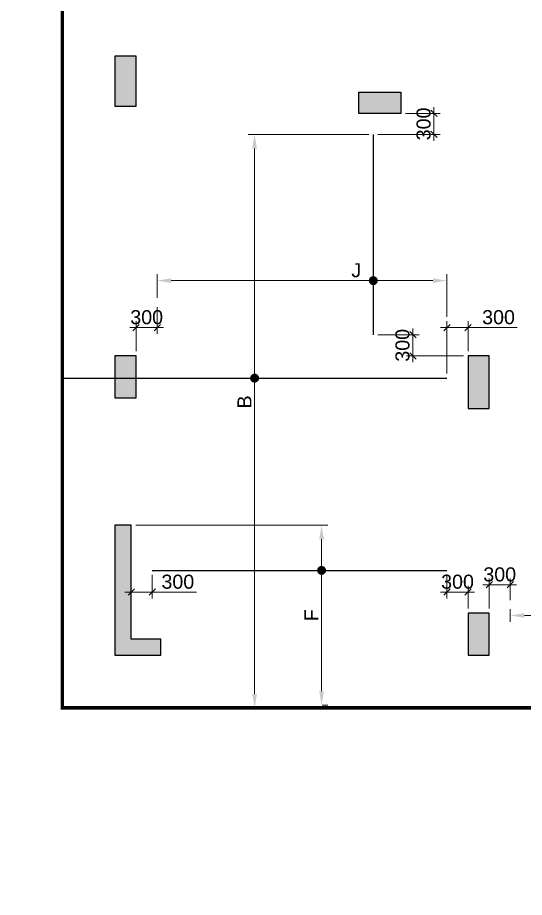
# Model space of a CAD drawing. Header units: millimetres. Extents: x 1123469 to 1883119, y -126924 to 196924.
# Drawn here: x 1614465 to 1621671, y 124283 to 136802 of the extents above; entities that cross this region are included whole.
import ezdxf

# ---------------------------------------------------------------- set-up
doc = ezdxf.new("R2010")
doc.units = ezdxf.units.MM
doc.header["$LTSCALE"] = 500
doc.header["$MEASUREMENT"] = 0
doc.header["$PDMODE"] = 34
doc.linetypes.add('CONTINOUS', pattern=[0])
doc.layers.get('Defpoints').update_dxf_attribs({"lineweight": 0})
for name, color, linetype in [('COL. DIM', 3, 'Continuous'), ('reinf.', 4, 'Continuous'), ('TOWER AREA COLUMN.', 6, 'Continuous')]:
    doc.layers.add(name, color=color, linetype=linetype)
for name, color, linetype, lineweight in [('CUT OUT', 1, 'Continuous', 13), ('dim-M', 1, 'Continuous', 15), ('FOOTING', 1, 'Continuous', 15), ('S - SUNK', 251, 'Continuous', 0), ('TOWER COL HATCH', 253, 'Continuous', 20)]:
    doc.layers.add(name, color=color, linetype=linetype, lineweight=lineweight)
doc.styles.add('3mm', font='arial.ttf')
doc.dimstyles.new('PARAMVEER', dxfattribs={"dimtxt": 200, "dimasz": 100, "dimexe": 0, "dimexo": 25, "dimgap": 10, "dimtad": 1, "dimdec": 0, "dimrnd": 5, "dimzin": 0, "dimdsep": 46, "dimtxsty": '3mm', "dimblk": 'OBLIQUE', "dimcen": 0.09, "dimdle": 75, "dimclrd": 1, "dimclre": 1, "dimclrt": 3, "dimadec": 0, "dimazin": 0, "dimtfac": 1, "dimtdec": 0, "dimtmove": 1, "dimatfit": 3, "dimfxl": 100, "dimtolj": 1, "dimtzin": 0, "dimlwd": 18, "dimlwe": 5, "dimarcsym": 0})

# ---------------------------------------------------------------- blocks, each defined once
blk = doc.blocks.new('3tgra')
at = {"layer": 'TOWER COL HATCH'}
h = blk.add_hatch(color=253, dxfattribs=at)
h.dxf.hatch_style = 1
h.paths.add_polyline_path([(1389731, 73232), (1390031, 73232), (1390031, 72517), (1389731, 72517)])
h = blk.add_hatch(color=253, dxfattribs=at)
h.dxf.hatch_style = 1
h.paths.add_polyline_path([(1386566, 72417), (1386566, 72717), (1385966, 72717), (1385966, 72417)])
h = blk.add_hatch(color=253, dxfattribs=at)
h.dxf.hatch_style = 1
h.paths.add_polyline_path([(1384711, 68967), (1385011, 68967), (1385011, 68217), (1384711, 68217)])
h = blk.add_hatch(color=253, dxfattribs=at)
h.dxf.hatch_style = 1
h.paths.add_polyline_path([(1389731, 68967), (1390031, 68967), (1390031, 68367), (1389731, 68367)])
h = blk.add_hatch(color=253, dxfattribs=at)
h.dxf.hatch_style = 1
h.paths.add_polyline_path([(1390031, 66557), (1390031, 64707), (1389381, 64707), (1389381, 64937), (1389801, 64937), (1389801, 66557)])
h = blk.add_hatch(color=253, dxfattribs=at)
h.dxf.hatch_style = 1
h.paths.add_polyline_path([(1384711, 65307), (1385011, 65307), (1385011, 64707), (1384711, 64707)])
at = {"layer": 'TOWER AREA COLUMN.', "color": 4}
for points in [[(1389731, 73232), (1390031, 73232), (1390031, 72517), (1389731, 72517)], [(1386566, 72417), (1386566, 72717), (1385966, 72717), (1385966, 72417)], [(1384711, 68967), (1385011, 68967), (1385011, 68217), (1384711, 68217)], [(1389731, 68967), (1390031, 68967), (1390031, 68367), (1389731, 68367)], [(1384711, 65307), (1385011, 65307), (1385011, 64707), (1384711, 64707)]]:
    blk.add_lwpolyline(points, close=True, dxfattribs=at)
blk.add_lwpolyline([(1390031, 66557), (1390031, 64707), (1389381, 64707), (1389381, 64937), (1389801, 64937), (1389801, 66557), (1390031, 66557)], dxfattribs=at)
blk = doc.blocks.new('_Oblique')
at = {"color": 0, "linetype": 'ByBlock', "lineweight": -2}
blk.add_line((-0.5, -0.5), (0.5, 0.5), dxfattribs=at)
blk = doc.blocks.new('*D1182')
at = {"layer": 'COL. DIM', "color": 1, "lineweight": 18, "ltscale": 10, "transparency": 16777216}
blk.add_line((1621560, 128731), (1621080, 128731), dxfattribs=at)
at = {"layer": 'COL. DIM', "color": 1, "linetype": 'CONTINOUS', "lineweight": 5, "ltscale": 10, "transparency": 16777216}
for p, q in [((1621170, 128394), (1621170, 128821)), ((1621470, 128514), (1621470, 128821))]:
    blk.add_line(p, q, dxfattribs=at)
at = {"layer": 'Defpoints', "color": 0, "ltscale": 10, "transparency": 16777216}
for p in [(1621170, 128731), (1621470, 128449), (1621170, 128329)]:
    blk.add_point(p, dxfattribs=at)
at = {"layer": 'COL. DIM', "color": 1, "lineweight": 18, "ltscale": 10, "transparency": 16777216, "xscale": 90, "yscale": 90, "zscale": 90, "rotation": 180}
blk.add_blockref('_Oblique', (1621170, 128731), dxfattribs=at)
at = {"layer": 'COL. DIM', "color": 1, "lineweight": 18, "ltscale": 10, "transparency": 16777216, "xscale": 90, "yscale": 90, "zscale": 90}
blk.add_blockref('_Oblique', (1621470, 128731), dxfattribs=at)
at = {"layer": 'COL. DIM', "color": 3, "ltscale": 10, "transparency": 16777216, "insert": (1621320, 128878), "char_height": 200, "attachment_point": 5, "style": '3mm'}
blk.add_mtext('\\A1;300', dxfattribs=at)
blk = doc.blocks.new('*D1184')
at = {"layer": 'COL. DIM', "color": 1, "linetype": 'CONTINOUS', "lineweight": 5, "ltscale": 10, "transparency": 16777216}
for p, q in [((1616450, 132683), (1616450, 132301)), ((1616150, 132054), (1616150, 132481))]:
    blk.add_line(p, q, dxfattribs=at)
at = {"layer": 'COL. DIM', "color": 1, "lineweight": 18, "ltscale": 10, "transparency": 16777216}
blk.add_line((1616540, 132391), (1616060, 132391), dxfattribs=at)
at = {"layer": 'Defpoints', "color": 0, "ltscale": 10, "transparency": 16777216}
for p in [(1616450, 132748), (1616150, 132391), (1616150, 131989)]:
    blk.add_point(p, dxfattribs=at)
at = {"layer": 'COL. DIM', "color": 1, "lineweight": 18, "ltscale": 10, "transparency": 16777216, "xscale": 90, "yscale": 90, "zscale": 90, "rotation": 180}
blk.add_blockref('_Oblique', (1616150, 132391), dxfattribs=at)
at = {"layer": 'COL. DIM', "color": 1, "lineweight": 18, "ltscale": 10, "transparency": 16777216, "xscale": 90, "yscale": 90, "zscale": 90}
blk.add_blockref('_Oblique', (1616450, 132391), dxfattribs=at)
at = {"layer": 'COL. DIM', "color": 3, "ltscale": 10, "transparency": 16777216, "insert": (1616300, 132538), "char_height": 200, "attachment_point": 5, "style": '3mm'}
blk.add_mtext('\\A1;300', dxfattribs=at)
blk = doc.blocks.new('*D1185')
at = {"layer": 'COL. DIM', "color": 1, "linetype": 'CONTINOUS', "lineweight": 5, "ltscale": 10, "transparency": 16777216}
for p, q in [((1619458, 135139), (1617745, 135139)), ((1617844, 126979), (1617925, 126979))]:
    blk.add_line(p, q, dxfattribs=at)
at = {"layer": 'COL. DIM', "color": 1, "lineweight": 18, "ltscale": 10, "transparency": 16777216}
blk.add_line((1617835, 127179), (1617835, 134939), dxfattribs=at)
at = {"layer": 'COL. DIM', "color": 1, "ltscale": 10, "transparency": 16777216}
for points in [[(1617801, 134939), (1617868, 134939), (1617835, 135139)], [(1617801, 127179), (1617868, 127179), (1617835, 126979)]]:
    blk.add_solid(points, dxfattribs=at)
at = {"layer": 'Defpoints', "color": 0, "ltscale": 10, "transparency": 16777216}
for p in [(1617835, 135139), (1619523, 135139), (1617779, 126979)]:
    blk.add_point(p, dxfattribs=at)
at = {"layer": 'COL. DIM', "color": 3, "ltscale": 10, "transparency": 16777216, "insert": (1617690, 131333), "char_height": 200, "attachment_point": 5, "rotation": 90, "style": '3mm'}
blk.add_mtext('\\A1;B', dxfattribs=at)
blk = doc.blocks.new('*D1186')
at = {"layer": 'COL. DIM', "color": 1, "linetype": 'CONTINOUS', "lineweight": 5, "ltscale": 10, "transparency": 16777216}
for p, q in [((1620570, 131737), (1620570, 132481)), ((1620870, 132054), (1620870, 132481))]:
    blk.add_line(p, q, dxfattribs=at)
at = {"layer": 'COL. DIM', "color": 1, "lineweight": 18, "ltscale": 10, "transparency": 16777216}
for p, q in [((1620480, 132391), (1620960, 132391)), ((1621568, 132391), (1620870, 132391))]:
    blk.add_line(p, q, dxfattribs=at)
at = {"layer": 'Defpoints', "color": 0, "ltscale": 10, "transparency": 16777216}
for p in [(1620870, 132391), (1620870, 131989), (1620570, 131672)]:
    blk.add_point(p, dxfattribs=at)
at = {"layer": 'COL. DIM', "color": 1, "lineweight": 18, "ltscale": 10, "transparency": 16777216, "xscale": 90, "yscale": 90, "zscale": 90, "rotation": 180}
blk.add_blockref('_Oblique', (1620570, 132391), dxfattribs=at)
at = {"layer": 'COL. DIM', "color": 1, "lineweight": 18, "ltscale": 10, "transparency": 16777216, "xscale": 90, "yscale": 90, "zscale": 90}
blk.add_blockref('_Oblique', (1620870, 132391), dxfattribs=at)
at = {"layer": 'COL. DIM', "color": 3, "ltscale": 10, "transparency": 16777216, "insert": (1621303, 132538), "char_height": 200, "attachment_point": 5, "style": '3mm'}
blk.add_mtext('\\A1;300', dxfattribs=at)
blk = doc.blocks.new('*D1209')
at = {"layer": 'COL. DIM', "color": 1, "linetype": 'CONTINOUS', "lineweight": 5, "ltscale": 10, "transparency": 16777216}
for p, q in [((1621470, 128384), (1621470, 128205)), ((1624105, 128428), (1624105, 128205))]:
    blk.add_line(p, q, dxfattribs=at)
at = {"layer": 'COL. DIM', "color": 1, "lineweight": 18, "ltscale": 10, "transparency": 16777216}
blk.add_line((1623905, 128295), (1621670, 128295), dxfattribs=at)
at = {"layer": 'COL. DIM', "color": 1, "ltscale": 10, "transparency": 16777216}
for points in [[(1621670, 128328), (1621670, 128261), (1621470, 128295)], [(1623905, 128328), (1623905, 128261), (1624105, 128295)]]:
    blk.add_solid(points, dxfattribs=at)
at = {"layer": 'Defpoints', "color": 0, "ltscale": 10, "transparency": 16777216}
for p in [(1621470, 128449), (1624105, 128493), (1621470, 128295)]:
    blk.add_point(p, dxfattribs=at)
at = {"layer": 'COL. DIM', "color": 3, "ltscale": 10, "transparency": 16777216, "insert": (1622802, 128440), "char_height": 200, "width": 21.48, "attachment_point": 5, "style": '3mm'}
blk.add_mtext('\\A1;A', dxfattribs=at)
blk = doc.blocks.new('*D1210')
at = {"layer": 'COL. DIM', "color": 1, "lineweight": 18, "ltscale": 10, "transparency": 16777216}
blk.add_line((1620385, 135049), (1620385, 135529), dxfattribs=at)
at = {"layer": 'COL. DIM', "color": 1, "linetype": 'CONTINOUS', "lineweight": 5, "ltscale": 10, "transparency": 16777216}
for p, q in [((1619980, 135439), (1620475, 135439)), ((1619588, 135139), (1620475, 135139))]:
    blk.add_line(p, q, dxfattribs=at)
at = {"layer": 'Defpoints', "color": 0, "ltscale": 10, "transparency": 16777216}
for p in [(1619915, 135439), (1620385, 135439), (1619523, 135139)]:
    blk.add_point(p, dxfattribs=at)
at = {"layer": 'COL. DIM', "color": 1, "lineweight": 18, "ltscale": 10, "transparency": 16777216, "xscale": 90, "yscale": 90, "zscale": 90}
for p, rotation in [((1620385, 135439), 90), ((1620385, 135139), 270)]:
    blk.add_blockref('_Oblique', p, dxfattribs=dict(at, rotation=rotation))
at = {"layer": 'COL. DIM', "color": 3, "ltscale": 10, "transparency": 16777216, "insert": (1620238, 135289), "char_height": 200, "attachment_point": 5, "rotation": 90, "style": '3mm'}
blk.add_mtext('\\A1;300', dxfattribs=at)
blk = doc.blocks.new('*D1211')
at = {"layer": 'COL. DIM', "color": 1, "linetype": 'CONTINOUS', "lineweight": 5, "ltscale": 10, "transparency": 16777216}
for p, q in [((1616450, 132813), (1616450, 133149)), ((1620570, 132546), (1620570, 133149))]:
    blk.add_line(p, q, dxfattribs=at)
at = {"layer": 'COL. DIM', "color": 1, "lineweight": 18, "ltscale": 10, "transparency": 16777216}
blk.add_line((1620370, 133059), (1616650, 133059), dxfattribs=at)
at = {"layer": 'COL. DIM', "color": 1, "ltscale": 10, "transparency": 16777216}
for points in [[(1616650, 133092), (1616650, 133026), (1616450, 133059)], [(1620370, 133092), (1620370, 133026), (1620570, 133059)]]:
    blk.add_solid(points, dxfattribs=at)
at = {"layer": 'Defpoints', "color": 0, "ltscale": 10, "transparency": 16777216}
for p in [(1616450, 133059), (1616450, 132748), (1620570, 132481)]:
    blk.add_point(p, dxfattribs=at)
at = {"layer": 'COL. DIM', "color": 3, "ltscale": 10, "transparency": 16777216, "insert": (1619280, 133206), "char_height": 200, "width": 21.48, "attachment_point": 5, "style": '3mm'}
blk.add_mtext('\\A1;J', dxfattribs=at)
blk = doc.blocks.new('*D1243')
at = {"layer": 'COL. DIM', "color": 1, "lineweight": 18, "ltscale": 10, "transparency": 16777216}
blk.add_line((1620085, 132379), (1620085, 131899), dxfattribs=at)
at = {"layer": 'COL. DIM', "color": 1, "linetype": 'CONTINOUS', "lineweight": 5, "ltscale": 10, "transparency": 16777216}
for p, q in [((1619588, 132289), (1620175, 132289)), ((1620805, 131989), (1619995, 131989))]:
    blk.add_line(p, q, dxfattribs=at)
at = {"layer": 'Defpoints', "color": 0, "ltscale": 10, "transparency": 16777216}
for p in [(1619523, 132289), (1620085, 131989), (1620870, 131989)]:
    blk.add_point(p, dxfattribs=at)
at = {"layer": 'COL. DIM', "color": 1, "lineweight": 18, "ltscale": 10, "transparency": 16777216, "xscale": 90, "yscale": 90, "zscale": 90}
for p, rotation in [((1620085, 132289), 90), ((1620085, 131989), 270)]:
    blk.add_blockref('_Oblique', p, dxfattribs=dict(at, rotation=rotation))
at = {"layer": 'COL. DIM', "color": 3, "ltscale": 10, "transparency": 16777216, "insert": (1619938, 132139), "char_height": 200, "attachment_point": 5, "rotation": 90, "style": '3mm'}
blk.add_mtext('\\A1;300', dxfattribs=at)
blk = doc.blocks.new('*D1905')
at = {"layer": 'COL. DIM', "color": 1, "linetype": 'CONTINOUS', "lineweight": 5, "ltscale": 10, "transparency": 16777216}
for p, q in [((1616080, 128871), (1616080, 128537)), ((1616380, 128871), (1616380, 128537))]:
    blk.add_line(p, q, dxfattribs=at)
at = {"layer": 'COL. DIM', "color": 1, "lineweight": 18, "ltscale": 10, "transparency": 16777216}
for p, q in [((1616470, 128627), (1615990, 128627)), ((1617009, 128627), (1616380, 128627))]:
    blk.add_line(p, q, dxfattribs=at)
at = {"layer": 'Defpoints', "color": 0, "ltscale": 10, "transparency": 16777216}
for p in [(1616080, 128936), (1616380, 128936), (1616080, 128627)]:
    blk.add_point(p, dxfattribs=at)
at = {"layer": 'COL. DIM', "color": 1, "lineweight": 18, "ltscale": 10, "transparency": 16777216, "xscale": 90, "yscale": 90, "zscale": 90, "rotation": 180}
blk.add_blockref('_Oblique', (1616080, 128627), dxfattribs=at)
at = {"layer": 'COL. DIM', "color": 1, "lineweight": 18, "ltscale": 10, "transparency": 16777216, "xscale": 90, "yscale": 90, "zscale": 90}
blk.add_blockref('_Oblique', (1616380, 128627), dxfattribs=at)
at = {"layer": 'COL. DIM', "color": 3, "ltscale": 10, "transparency": 16777216, "insert": (1616743, 128774), "char_height": 200, "attachment_point": 5, "style": '3mm'}
blk.add_mtext('\\A1;300', dxfattribs=at)
blk = doc.blocks.new('*D1906')
at = {"layer": 'COL. DIM', "color": 1, "linetype": 'CONTINOUS', "lineweight": 5, "ltscale": 10, "transparency": 16777216}
for p, q in [((1620570, 128871), (1620570, 128537)), ((1620870, 128394), (1620870, 128717))]:
    blk.add_line(p, q, dxfattribs=at)
at = {"layer": 'COL. DIM', "color": 1, "lineweight": 18, "ltscale": 10, "transparency": 16777216}
blk.add_line((1620480, 128627), (1620960, 128627), dxfattribs=at)
at = {"layer": 'Defpoints', "color": 0, "ltscale": 10, "transparency": 16777216}
for p in [(1620570, 128936), (1620870, 128627), (1620870, 128329)]:
    blk.add_point(p, dxfattribs=at)
at = {"layer": 'COL. DIM', "color": 1, "lineweight": 18, "ltscale": 10, "transparency": 16777216, "xscale": 90, "yscale": 90, "zscale": 90, "rotation": 180}
blk.add_blockref('_Oblique', (1620570, 128627), dxfattribs=at)
at = {"layer": 'COL. DIM', "color": 1, "lineweight": 18, "ltscale": 10, "transparency": 16777216, "xscale": 90, "yscale": 90, "zscale": 90}
blk.add_blockref('_Oblique', (1620870, 128627), dxfattribs=at)
at = {"layer": 'COL. DIM', "color": 3, "ltscale": 10, "transparency": 16777216, "insert": (1620720, 128774), "char_height": 200, "attachment_point": 5, "style": '3mm'}
blk.add_mtext('\\A1;300', dxfattribs=at)
blk = doc.blocks.new('*D1907')
at = {"layer": 'COL. DIM', "color": 1, "linetype": 'CONTINOUS', "lineweight": 5, "ltscale": 10, "transparency": 16777216}
for p, q in [((1616145, 129579), (1618877, 129579)), ((1618796, 127017), (1618877, 127017))]:
    blk.add_line(p, q, dxfattribs=at)
at = {"layer": 'COL. DIM', "color": 1, "lineweight": 18, "ltscale": 10, "transparency": 16777216}
blk.add_line((1618787, 127217), (1618787, 129379), dxfattribs=at)
at = {"layer": 'COL. DIM', "color": 1, "ltscale": 10, "transparency": 16777216}
for points in [[(1618754, 129379), (1618821, 129379), (1618787, 129579)], [(1618754, 127217), (1618821, 127217), (1618787, 127017)]]:
    blk.add_solid(points, dxfattribs=at)
at = {"layer": 'Defpoints', "color": 0, "ltscale": 10, "transparency": 16777216}
for p in [(1616080, 129579), (1618787, 129579), (1618731, 127017)]:
    blk.add_point(p, dxfattribs=at)
at = {"layer": 'COL. DIM', "color": 3, "ltscale": 10, "transparency": 16777216, "insert": (1618642, 128298), "char_height": 200, "attachment_point": 5, "rotation": 90, "style": '3mm'}
blk.add_mtext('\\A1;F', dxfattribs=at)
blk = doc.blocks.new('*D2624')
at = {"layer": 'COL. DIM', "color": 1, "linetype": 'CONTINOUS', "lineweight": 5, "ltscale": 10, "transparency": 16777216}
for p, q in [((1726903, 142855), (1726903, 142349)), ((1727203, 141672), (1727203, 142529))]:
    blk.add_line(p, q, dxfattribs=at)
at = {"layer": 'COL. DIM', "color": 1, "lineweight": 18, "ltscale": 10, "transparency": 16777216}
blk.add_line((1726813, 142439), (1727293, 142439), dxfattribs=at)
at = {"layer": 'Defpoints', "color": 0, "ltscale": 10, "transparency": 16777216}
for p in [(1726903, 142920), (1727203, 142439), (1727203, 141607), (1405056, 139394), (1364891, 126979), (1364891, 124333)]:
    blk.add_point(p, dxfattribs=at)
at = {"layer": 'S - SUNK', "color": 1, "lineweight": 18, "ltscale": 10, "transparency": 16777216}
blk.add_line((1405131, 124333), (1364816, 124333), dxfattribs=at)
at = {"layer": 'S - SUNK', "color": 1, "lineweight": 5, "ltscale": 10, "transparency": 16777216}
for p, q in [((1364891, 124333), (1364891, 124333)), ((1405056, 124333), (1405056, 124333))]:
    blk.add_line(p, q, dxfattribs=at)
at = {"layer": 'COL. DIM', "color": 1, "lineweight": 18, "ltscale": 10, "transparency": 16777216, "xscale": 90, "yscale": 90, "zscale": 90, "rotation": 180}
blk.add_blockref('_Oblique', (1726903, 142439), dxfattribs=at)
at = {"layer": 'COL. DIM', "color": 1, "lineweight": 18, "ltscale": 10, "transparency": 16777216, "xscale": 90, "yscale": 90, "zscale": 90}
blk.add_blockref('_Oblique', (1727203, 142439), dxfattribs=at)
at = {"layer": 'S - SUNK', "color": 1, "lineweight": 18, "ltscale": 10, "transparency": 16777216, "xscale": 100, "yscale": 100, "zscale": 100, "rotation": 180}
blk.add_blockref('_Oblique', (1364891, 124333), dxfattribs=at)
at = {"layer": 'S - SUNK', "color": 1, "lineweight": 18, "ltscale": 10, "transparency": 16777216, "xscale": 100, "yscale": 100, "zscale": 100}
blk.add_blockref('_Oblique', (1405056, 124333), dxfattribs=at)
at = {"layer": 'COL. DIM', "color": 3, "ltscale": 10, "transparency": 16777216, "insert": (1727053, 142587), "char_height": 200, "attachment_point": 5, "style": '3mm'}
blk.add_mtext('\\A1;300', dxfattribs=at)
at = {"layer": 'S - SUNK', "color": 3, "ltscale": 10, "transparency": 16777216, "insert": (1384973, 124445), "char_height": 200, "attachment_point": 5, "style": '3mm'}
blk.add_mtext('\\A1;40165', dxfattribs=at)
blk = doc.blocks.new('*D2625')
at = {"layer": 'COL. DIM', "color": 1, "lineweight": 18, "ltscale": 10, "transparency": 16777216}
blk.add_line((1725456, 141997), (1725456, 141517), dxfattribs=at)
at = {"layer": 'COL. DIM', "color": 1, "linetype": 'CONTINOUS', "lineweight": 5, "ltscale": 10, "transparency": 16777216}
for p, q in [((1725012, 141907), (1725546, 141907)), ((1724393, 141607), (1725546, 141607))]:
    blk.add_line(p, q, dxfattribs=at)
at = {"layer": 'Defpoints', "color": 0, "ltscale": 10, "transparency": 16777216}
for p in [(1358872, 158914), (1431761, 158914), (1724947, 141907), (1724328, 141607), (1725456, 141607), (1442851, 126979)]:
    blk.add_point(p, dxfattribs=at)
at = {"layer": 'S - SUNK', "color": 1, "lineweight": 18, "ltscale": 10, "transparency": 16777216}
blk.add_line((1358872, 126904), (1358872, 158989), dxfattribs=at)
at = {"layer": 'S - SUNK', "color": 1, "lineweight": 5, "ltscale": 10, "transparency": 16777216}
for p, q in [((1358872, 158914), (1358872, 158914)), ((1358872, 126979), (1358872, 126979))]:
    blk.add_line(p, q, dxfattribs=at)
at = {"layer": 'COL. DIM', "color": 1, "lineweight": 18, "ltscale": 10, "transparency": 16777216, "xscale": 90, "yscale": 90, "zscale": 90}
for p, rotation in [((1725456, 141907), 90), ((1725456, 141607), 270)]:
    blk.add_blockref('_Oblique', p, dxfattribs=dict(at, rotation=rotation))
at = {"layer": 'S - SUNK', "color": 1, "lineweight": 18, "ltscale": 10, "transparency": 16777216, "xscale": 100, "yscale": 100, "zscale": 100}
for p, rotation in [((1358872, 158914), 90), ((1358872, 126979), 270)]:
    blk.add_blockref('_Oblique', p, dxfattribs=dict(at, rotation=rotation))
at = {"layer": 'COL. DIM', "color": 3, "ltscale": 10, "transparency": 16777216, "insert": (1725308, 141757), "char_height": 200, "attachment_point": 5, "rotation": 90, "style": '3mm'}
blk.add_mtext('\\A1;300', dxfattribs=at)
at = {"layer": 'S - SUNK', "color": 3, "ltscale": 10, "transparency": 16777216, "insert": (1358760, 142947), "char_height": 200, "attachment_point": 5, "rotation": 90, "style": '3mm'}
blk.add_mtext('\\A1;31935', dxfattribs=at)
blk = doc.blocks.new('*D3556')
at = {"layer": 'COL. DIM', "color": 1, "lineweight": 18, "ltscale": 10, "transparency": 16777216}
blk.add_line((1817174, 134748), (1817174, 133598), dxfattribs=at)
at = {"layer": 'COL. DIM', "color": 1, "linetype": 'CONTINOUS', "lineweight": 5, "ltscale": 10, "transparency": 16777216}
for p, q in [((1817864, 134658), (1817084, 134658)), ((1816402, 133688), (1817264, 133688))]:
    blk.add_line(p, q, dxfattribs=at)
at = {"layer": 'Defpoints', "color": 0, "ltscale": 10, "transparency": 16777216}
for p in [(1417088, 156599), (1417241, 156599), (1417241, 155194), (1817929, 134658), (1816337, 133688), (1817174, 133688)]:
    blk.add_point(p, dxfattribs=at)
at = {"layer": 'S - SUNK', "color": 1, "lineweight": 18, "ltscale": 10, "transparency": 16777216}
blk.add_line((1417088, 155119), (1417088, 156674), dxfattribs=at)
at = {"layer": 'S - SUNK', "color": 1, "lineweight": 5, "ltscale": 10, "transparency": 16777216}
for p, q in [((1417088, 156599), (1417088, 156599)), ((1417088, 155194), (1417088, 155194))]:
    blk.add_line(p, q, dxfattribs=at)
at = {"layer": 'COL. DIM', "color": 1, "lineweight": 18, "ltscale": 10, "transparency": 16777216, "xscale": 90, "yscale": 90, "zscale": 90}
for p, rotation in [((1817174, 134658), 90), ((1817174, 133688), 270)]:
    blk.add_blockref('_Oblique', p, dxfattribs=dict(at, rotation=rotation))
at = {"layer": 'S - SUNK', "color": 1, "lineweight": 18, "ltscale": 10, "transparency": 16777216, "xscale": 100, "yscale": 100, "zscale": 100}
for p, rotation in [((1417088, 156599), 90), ((1417088, 155194), 270)]:
    blk.add_blockref('_Oblique', p, dxfattribs=dict(at, rotation=rotation))
at = {"layer": 'COL. DIM', "color": 3, "ltscale": 10, "transparency": 16777216, "insert": (1817027, 134173), "char_height": 200, "attachment_point": 5, "rotation": 90, "style": '3mm'}
blk.add_mtext('\\A1;970', dxfattribs=at)
at = {"layer": 'S - SUNK', "color": 3, "ltscale": 10, "transparency": 16777216, "insert": (1416976, 155897), "char_height": 200, "attachment_point": 5, "rotation": 90, "style": '3mm'}
blk.add_mtext('\\A1;1405', dxfattribs=at)

msp = doc.modelspace()

# ---------------------------------------------------------------- linework, layer by layer
at = {"layer": 'dim-M', "color": 4, "ltscale": 10, "const_width": 63.8}
for points in [[(1619554.4, 133059, -1), (1619490.7, 133059, -1)], [(1617802.8, 131671.9, -1), (1617866.6, 131671.9, -1)], [(1618755.4, 128936, -1), (1618819.1, 128936, -1)]]:
    msp.add_lwpolyline(points, format="xyb", close=True, dxfattribs=at)
at = {"layer": 'FOOTING', "color": 3, "ltscale": 10, "const_width": 50}
msp.add_lwpolyline([(1632435, 126979.3), (1632435, 126464.3), (1623655, 126464.3), (1623655, 126979.3), (1615100, 126979.3), (1615100, 139394.2), (1588920, 139394.2)], dxfattribs=at)
at = {"layer": 'reinf.', "color": 4, "ltscale": 10}
msp.add_line((1619522.5, 135139.3), (1619522.5, 132289.3), dxfattribs=at)
at = {"layer": 'reinf.', "color": 4, "ltscale": 1.4}
for p, q in [((1615100, 131671.9), (1620570, 131671.9)), ((1616380, 128936), (1620569.9, 128936))]:
    msp.add_line(p, q, dxfattribs=at)

# ---------------------------------------------------------------- block references
at = {"layer": 'CUT OUT', "color": 4, "xscale": -1}
msp.add_blockref('3tgra', (3005880.6, 63022.5), dxfattribs=at)

# ---------------------------------------------------------------- dimensions: what is measured, and where the dimension line sits
at = {"layer": 'COL. DIM', "color": 6, "ltscale": 10}
for base, p1, p2, angle, picture, middle in [((1725455.6, 141607.5), (1724947.2, 141907.5), (1724328.3, 141607.5), 90, '*D2625', (1725455.6, 141757.5)), ((1620385.3, 135439.3), (1619522.5, 135139.3), (1619915, 135439.3), 270, '*D1210', (1620385.3, 135289.3)), ((1616150, 132391.2), (1616450, 132747.8), (1616150, 131989.3), 180, '*D1184', (1616300, 132391.2)), ((1620870, 132391.2), (1620570, 131671.9), (1620870, 131989.3), 0, '*D1186', (1621302.5, 132391.2)), ((1620085.1, 131989.3), (1619522.5, 132289.3), (1620870, 131989.3), 90, '*D1243', (1620085.1, 132139.3)), ((1621170, 128731.2), (1621470, 128449), (1621170, 128329.3), 180, '*D1182', (1621320, 128731.2)), ((1616080, 128626.7), (1616380, 128936), (1616080, 128936), 180, '*D1905', (1616743.2, 128550.7)), ((1620869.9, 128626.7), (1620569.9, 128936), (1620869.9, 128329.3), 0, '*D1906', (1620719.9, 128626.7))]:
    dim = msp.add_linear_dim(base=base, p1=p1, p2=p2, angle=angle, dimstyle='PARAMVEER', override={"dimasz": 90, "dimexe": 90, "dimexo": 65, "dimgap": 45, "dimpost": '\\X', "dimdle": 90, "dimfxl": 0.18, "dimarcsym": 1}, dxfattribs=at)
    dim.commit()
    dim.dimension.update_dxf_attribs({"geometry": picture, "text_midpoint": middle, "dimtype": 160})
dim = msp.add_linear_dim(base=(1817173.9, 133687.8), p1=(1817928.7, 134657.8), p2=(1816337.2, 133687.8), angle=90, dimstyle='PARAMVEER', override={"dimasz": 90, "dimexe": 90, "dimexo": 65, "dimgap": 45, "dimpost": '\\X', "dimdle": 90, "dimfxl": 0.18, "dimarcsym": 1}, dxfattribs=at)
dim.commit()
dim.dimension.update_dxf_attribs({"geometry": '*D3556', "text_midpoint": (1817026.8, 134172.8)})
dim = msp.add_linear_dim(base=(1727203.3, 142439.5), p1=(1726903.3, 142920.3), p2=(1727203.3, 141607.5), dimstyle='PARAMVEER', override={"dimasz": 90, "dimexe": 90, "dimexo": 65, "dimgap": 45, "dimpost": '\\X', "dimdle": 90, "dimfxl": 0.18, "dimarcsym": 1}, dxfattribs=at)
dim.commit()
dim.dimension.update_dxf_attribs({"geometry": '*D2624', "text_midpoint": (1727053.3, 142439.5), "dimtype": 160})
for base, p1, p2, angle, text, picture, middle in [((1617834.7, 135139.3), (1617778.7, 126979.3), (1619522.5, 135139.3), 270, 'B', '*D1185', (1617834.7, 131333.2)), ((1616450, 133059), (1620570, 132481.2), (1616450, 132747.8), 180, 'J', '*D1211', (1619280.1, 133059)), ((1618787.3, 129579.3), (1618731.3, 127017), (1616080, 129579.3), 270, 'F', '*D1907', (1618787.3, 128298.1)), ((1621470, 128294.5), (1624105, 128492.6), (1621470, 128449), 180, 'A', '*D1209', (1622802.5, 128294.5))]:
    dim = msp.add_linear_dim(base=base, p1=p1, p2=p2, angle=angle, text=text, dimstyle='PARAMVEER', override={"dimasz": 200, "dimexe": 90, "dimexo": 65, "dimgap": 45, "dimpost": '\\X', "dimsah": 1, "dimdle": 90, "dimfxl": 0.18, "dimarcsym": 1}, dxfattribs=at)
    dim.commit()
    dim.dimension.update_dxf_attribs({"geometry": picture, "text_midpoint": middle, "dimtype": 160})
at = {"layer": 'S - SUNK', "color": 4, "ltscale": 10}
for base, p1, p2, picture, middle in [((1358872.1, 158914.1), (1442850.6, 126979.3), (1431760.6, 158914.1), '*D2625', (1358759.9, 142946.7)), ((1417087.7, 156599.2), (1417240.6, 155194.2), (1417240.6, 156599.2), '*D3556', (1416975.6, 155896.7))]:
    dim = msp.add_linear_dim(base=base, p1=p1, p2=p2, angle=90, dimstyle='PARAMVEER', override={"dimpost": '\\X', "dimfxl": 0.15, "dimfxlon": 1, "dimarcsym": 1}, dxfattribs=at)
    dim.commit()
    dim.dimension.update_dxf_attribs({"geometry": picture, "text_midpoint": middle})
dim = msp.add_linear_dim(base=(1364890.6, 124332.9), p1=(1405055.6, 139394.2), p2=(1364890.6, 126979.3), dimstyle='PARAMVEER', override={"dimpost": '\\X', "dimfxl": 0.15, "dimfxlon": 1, "dimarcsym": 1}, dxfattribs=at)
dim.commit()
dim.dimension.update_dxf_attribs({"geometry": '*D2624', "text_midpoint": (1384973.1, 124445)})

doc.saveas('drawing.dxf')
